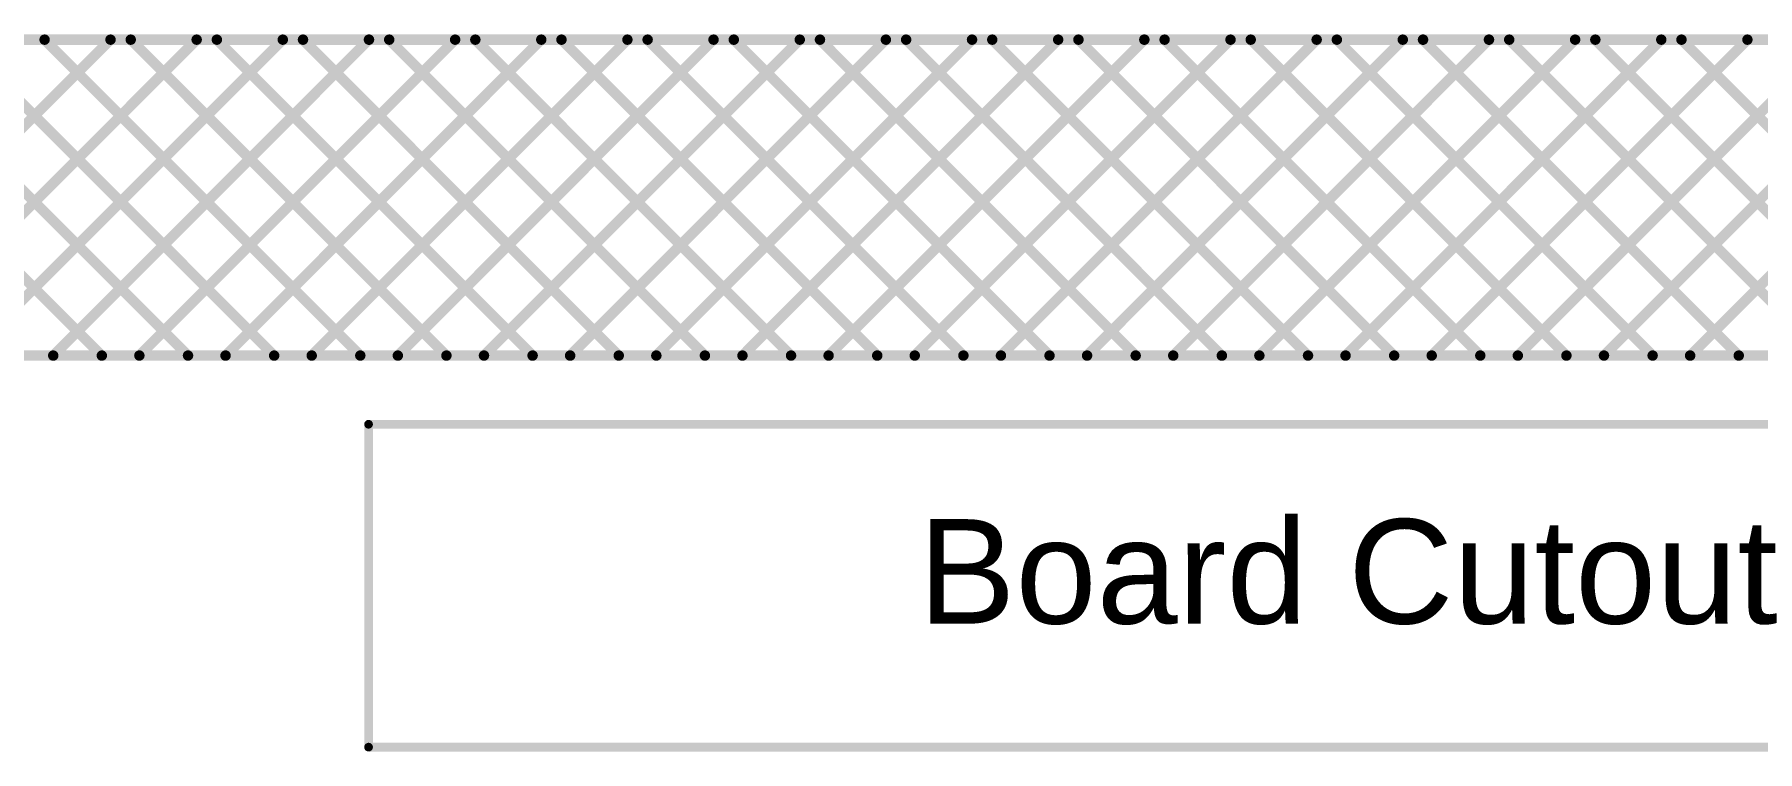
# Model space of a CAD drawing. Header units: inches. Extents: x -38 to 276, y -7 to 269.
# Drawn here: x 70.9 to 96.04, y 93.95 to 104.41 of the extents above; entities that cross this region are included whole.
import ezdxf

# ---------------------------------------------------------------- set-up
doc = ezdxf.new("R2010")
doc.units = ezdxf.units.IN
for name, color, linetype in [('Board Outline', 216, 'Continuous'), ('Bottom Overlay', 54, 'Continuous'), ('Top Overlay', 2, 'Continuous')]:
    doc.layers.add(name, color=color, linetype=linetype)
doc.styles.add('Arial', font='', dxfattribs={"height": 0.2})
doc.styles.get('Arial').set_extended_font_data('Arial')

# ---------------------------------------------------------------- blocks, each defined once
blk = doc.blocks.new('760895741_16')
at = {"layer": 'Top Overlay', "style": 'Arial'}
blk.add_text('Board Cutout', height=1.524, rotation=90, dxfattribs=at).set_placement((-2.997, -6.833))

msp = doc.modelspace()

# ---------------------------------------------------------------- linework, layer by layer
at = {"layer": 'Board Outline', "const_width": 0.127}
for points in [[(75.774, 98.724), (105.484, 98.724)], [(75.774, 94.014), (75.774, 98.724)], [(75.774, 94.014), (105.484, 94.014)]]:
    msp.add_lwpolyline(points, dxfattribs=at)
at = {"layer": 'Board Outline', "const_width": 0.0635}
for points in [[(75.743, 98.724, 1), (75.806, 98.724, 1)], [(75.743, 98.724, 1), (75.806, 98.724, 1)], [(75.743, 94.014, 1), (75.806, 94.014, 1)], [(75.743, 94.014, 1), (75.806, 94.014, 1)]]:
    msp.add_lwpolyline(points, format="xyb", close=True, dxfattribs=at)
at = {"layer": 'Bottom Overlay', "const_width": 0.152}
for points in [[(57.15, 104.334), (117.602, 104.334)], [(68.532, 104.334), (73.14, 99.726)], [(68.659, 99.726), (73.266, 104.334)], [(69.338, 101.663), (72.009, 104.334)], [(69.789, 104.334), (74.397, 99.726)], [(69.916, 99.726), (74.523, 104.334)], [(71.047, 104.334), (75.654, 99.726)], [(71.173, 99.726), (75.78, 104.334)], [(72.304, 104.334), (76.911, 99.726)], [(72.43, 99.726), (77.038, 104.334)], [(73.561, 104.334), (78.169, 99.726)], [(73.687, 99.726), (78.295, 104.334)], [(74.818, 104.334), (79.426, 99.726)], [(74.945, 99.726), (79.552, 104.334)], [(76.076, 104.334), (80.683, 99.726)], [(76.202, 99.726), (80.809, 104.334)], [(77.333, 104.334), (81.94, 99.726)], [(77.459, 99.726), (82.067, 104.334)], [(78.59, 104.334), (83.198, 99.726)], [(78.716, 99.726), (83.324, 104.334)], [(79.847, 104.334), (84.455, 99.726)], [(79.974, 99.726), (84.581, 104.334)], [(81.105, 104.334), (85.712, 99.726)], [(81.231, 99.726), (85.838, 104.334)], [(82.362, 104.334), (86.969, 99.726)], [(82.488, 99.726), (87.096, 104.334)], [(83.619, 104.334), (88.226, 99.726)], [(83.745, 99.726), (88.353, 104.334)], [(84.876, 104.334), (89.484, 99.726)], [(85.003, 99.726), (89.61, 104.334)], [(86.134, 104.334), (90.741, 99.726)], [(86.26, 99.726), (90.867, 104.334)], [(87.391, 104.334), (91.998, 99.726)], [(87.517, 99.726), (92.124, 104.334)], [(88.648, 104.334), (93.255, 99.726)], [(88.774, 99.726), (93.382, 104.334)], [(89.905, 104.334), (94.513, 99.726)], [(90.032, 99.726), (94.639, 104.334)], [(91.162, 104.334), (95.77, 99.726)], [(91.289, 99.726), (95.896, 104.334)], [(92.42, 104.334), (97.027, 99.726)], [(92.546, 99.726), (97.153, 104.334)], [(93.677, 104.334), (98.284, 99.726)], [(93.803, 99.726), (98.411, 104.334)], [(94.934, 104.334), (99.542, 99.726)], [(95.061, 99.726), (99.668, 104.334)], [(69.337, 102.271), (71.882, 99.726)], [(54.198, 99.726), (117.602, 99.726)]]:
    msp.add_lwpolyline(points, dxfattribs=at)
at = {"layer": 'Bottom Overlay', "const_width": 0.0762}
for points in [[(71.009, 104.334, 1), (71.085, 104.334, 1)], [(71.971, 104.334, 1), (72.047, 104.334, 1)], [(72.266, 104.334, 1), (72.342, 104.334, 1)], [(73.228, 104.334, 1), (73.304, 104.334, 1)], [(73.523, 104.334, 1), (73.599, 104.334, 1)], [(74.485, 104.334, 1), (74.561, 104.334, 1)], [(74.78, 104.334, 1), (74.856, 104.334, 1)], [(75.742, 104.334, 1), (75.819, 104.334, 1)], [(76.038, 104.334, 1), (76.114, 104.334, 1)], [(77, 104.334, 1), (77.076, 104.334, 1)], [(77.295, 104.334, 1), (77.371, 104.334, 1)], [(78.257, 104.334, 1), (78.333, 104.334, 1)], [(78.552, 104.334, 1), (78.628, 104.334, 1)], [(79.514, 104.334, 1), (79.59, 104.334, 1)], [(79.809, 104.334, 1), (79.885, 104.334, 1)], [(80.771, 104.334, 1), (80.847, 104.334, 1)], [(81.066, 104.334, 1), (81.143, 104.334, 1)], [(82.029, 104.334, 1), (82.105, 104.334, 1)], [(82.324, 104.334, 1), (82.4, 104.334, 1)], [(83.286, 104.334, 1), (83.362, 104.334, 1)], [(83.581, 104.334, 1), (83.657, 104.334, 1)], [(84.543, 104.334, 1), (84.619, 104.334, 1)], [(84.838, 104.334, 1), (84.914, 104.334, 1)], [(85.8, 104.334, 1), (85.876, 104.334, 1)], [(86.095, 104.334, 1), (86.172, 104.334, 1)], [(87.057, 104.334, 1), (87.134, 104.334, 1)], [(87.353, 104.334, 1), (87.429, 104.334, 1)], [(88.315, 104.334, 1), (88.391, 104.334, 1)], [(88.61, 104.334, 1), (88.686, 104.334, 1)], [(89.572, 104.334, 1), (89.648, 104.334, 1)], [(89.867, 104.334, 1), (89.943, 104.334, 1)], [(90.829, 104.334, 1), (90.905, 104.334, 1)], [(91.124, 104.334, 1), (91.201, 104.334, 1)], [(92.086, 104.334, 1), (92.163, 104.334, 1)], [(92.382, 104.334, 1), (92.458, 104.334, 1)], [(93.344, 104.334, 1), (93.42, 104.334, 1)], [(93.639, 104.334, 1), (93.715, 104.334, 1)], [(94.601, 104.334, 1), (94.677, 104.334, 1)], [(94.896, 104.334, 1), (94.972, 104.334, 1)], [(95.858, 104.334, 1), (95.934, 104.334, 1)], [(71.135, 99.726, 1), (71.211, 99.726, 1)], [(71.844, 99.726, 1), (71.92, 99.726, 1)], [(72.392, 99.726, 1), (72.468, 99.726, 1)], [(73.102, 99.726, 1), (73.178, 99.726, 1)], [(73.649, 99.726, 1), (73.726, 99.726, 1)], [(74.359, 99.726, 1), (74.435, 99.726, 1)], [(74.907, 99.726, 1), (74.983, 99.726, 1)], [(75.616, 99.726, 1), (75.692, 99.726, 1)], [(76.164, 99.726, 1), (76.24, 99.726, 1)], [(76.873, 99.726, 1), (76.949, 99.726, 1)], [(77.421, 99.726, 1), (77.497, 99.726, 1)], [(78.13, 99.726, 1), (78.207, 99.726, 1)], [(78.678, 99.726, 1), (78.755, 99.726, 1)], [(79.388, 99.726, 1), (79.464, 99.726, 1)], [(79.936, 99.726, 1), (80.012, 99.726, 1)], [(80.645, 99.726, 1), (80.721, 99.726, 1)], [(81.193, 99.726, 1), (81.269, 99.726, 1)], [(81.902, 99.726, 1), (81.978, 99.726, 1)], [(82.45, 99.726, 1), (82.526, 99.726, 1)], [(83.159, 99.726, 1), (83.236, 99.726, 1)], [(83.707, 99.726, 1), (83.783, 99.726, 1)], [(84.417, 99.726, 1), (84.493, 99.726, 1)], [(84.965, 99.726, 1), (85.041, 99.726, 1)], [(85.674, 99.726, 1), (85.75, 99.726, 1)], [(86.222, 99.726, 1), (86.298, 99.726, 1)], [(86.931, 99.726, 1), (87.007, 99.726, 1)], [(87.479, 99.726, 1), (87.555, 99.726, 1)], [(88.188, 99.726, 1), (88.265, 99.726, 1)], [(88.736, 99.726, 1), (88.812, 99.726, 1)], [(89.446, 99.726, 1), (89.522, 99.726, 1)], [(89.993, 99.726, 1), (90.07, 99.726, 1)], [(90.703, 99.726, 1), (90.779, 99.726, 1)], [(91.251, 99.726, 1), (91.327, 99.726, 1)], [(91.96, 99.726, 1), (92.036, 99.726, 1)], [(92.508, 99.726, 1), (92.584, 99.726, 1)], [(93.217, 99.726, 1), (93.293, 99.726, 1)], [(93.765, 99.726, 1), (93.841, 99.726, 1)], [(94.475, 99.726, 1), (94.551, 99.726, 1)], [(95.022, 99.726, 1), (95.099, 99.726, 1)], [(95.732, 99.726, 1), (95.808, 99.726, 1)]]:
    msp.add_lwpolyline(points, format="xyb", close=True, dxfattribs=at)
at = {"layer": 'Top Overlay', "const_width": 0.152}
for points in [[(57.15, 104.334), (117.602, 104.334)], [(57.15, 104.334), (117.602, 104.334)], [(68.532, 104.334), (73.14, 99.726)], [(68.659, 99.726), (73.266, 104.334)], [(69.338, 101.663), (72.009, 104.334)], [(69.789, 104.334), (74.397, 99.726)], [(69.916, 99.726), (74.523, 104.334)], [(71.047, 104.334), (75.654, 99.726)], [(71.173, 99.726), (75.78, 104.334)], [(72.304, 104.334), (76.911, 99.726)], [(72.43, 99.726), (77.038, 104.334)], [(73.561, 104.334), (78.169, 99.726)], [(73.687, 99.726), (78.295, 104.334)], [(74.818, 104.334), (79.426, 99.726)], [(74.945, 99.726), (79.552, 104.334)], [(76.076, 104.334), (80.683, 99.726)], [(76.202, 99.726), (80.809, 104.334)], [(77.333, 104.334), (81.94, 99.726)], [(77.459, 99.726), (82.067, 104.334)], [(78.59, 104.334), (83.198, 99.726)], [(78.716, 99.726), (83.324, 104.334)], [(79.847, 104.334), (84.455, 99.726)], [(79.974, 99.726), (84.581, 104.334)], [(81.105, 104.334), (85.712, 99.726)], [(81.231, 99.726), (85.838, 104.334)], [(82.362, 104.334), (86.969, 99.726)], [(82.488, 99.726), (87.096, 104.334)], [(83.619, 104.334), (88.226, 99.726)], [(83.745, 99.726), (88.353, 104.334)], [(84.876, 104.334), (89.484, 99.726)], [(85.003, 99.726), (89.61, 104.334)], [(86.134, 104.334), (90.741, 99.726)], [(86.26, 99.726), (90.867, 104.334)], [(87.391, 104.334), (91.998, 99.726)], [(87.517, 99.726), (92.124, 104.334)], [(88.648, 104.334), (93.255, 99.726)], [(88.774, 99.726), (93.382, 104.334)], [(89.905, 104.334), (94.513, 99.726)], [(90.032, 99.726), (94.639, 104.334)], [(91.162, 104.334), (95.77, 99.726)], [(91.289, 99.726), (95.896, 104.334)], [(92.42, 104.334), (97.027, 99.726)], [(92.546, 99.726), (97.153, 104.334)], [(93.677, 104.334), (98.284, 99.726)], [(93.803, 99.726), (98.411, 104.334)], [(94.934, 104.334), (99.542, 99.726)], [(95.061, 99.726), (99.668, 104.334)], [(69.337, 102.271), (71.882, 99.726)], [(54.198, 99.726), (117.602, 99.726)], [(54.198, 99.726), (117.602, 99.726)]]:
    msp.add_lwpolyline(points, dxfattribs=at)
at = {"layer": 'Top Overlay', "const_width": 0.0762}
for points in [[(71.009, 104.334, 1), (71.085, 104.334, 1)], [(71.971, 104.334, 1), (72.047, 104.334, 1)], [(72.266, 104.334, 1), (72.342, 104.334, 1)], [(73.228, 104.334, 1), (73.304, 104.334, 1)], [(73.523, 104.334, 1), (73.599, 104.334, 1)], [(74.485, 104.334, 1), (74.561, 104.334, 1)], [(74.78, 104.334, 1), (74.856, 104.334, 1)], [(75.742, 104.334, 1), (75.819, 104.334, 1)], [(76.038, 104.334, 1), (76.114, 104.334, 1)], [(77, 104.334, 1), (77.076, 104.334, 1)], [(77.295, 104.334, 1), (77.371, 104.334, 1)], [(78.257, 104.334, 1), (78.333, 104.334, 1)], [(78.552, 104.334, 1), (78.628, 104.334, 1)], [(79.514, 104.334, 1), (79.59, 104.334, 1)], [(79.809, 104.334, 1), (79.885, 104.334, 1)], [(80.771, 104.334, 1), (80.847, 104.334, 1)], [(81.066, 104.334, 1), (81.143, 104.334, 1)], [(82.029, 104.334, 1), (82.105, 104.334, 1)], [(82.324, 104.334, 1), (82.4, 104.334, 1)], [(83.286, 104.334, 1), (83.362, 104.334, 1)], [(83.581, 104.334, 1), (83.657, 104.334, 1)], [(84.543, 104.334, 1), (84.619, 104.334, 1)], [(84.838, 104.334, 1), (84.914, 104.334, 1)], [(85.8, 104.334, 1), (85.876, 104.334, 1)], [(86.095, 104.334, 1), (86.172, 104.334, 1)], [(87.057, 104.334, 1), (87.134, 104.334, 1)], [(87.353, 104.334, 1), (87.429, 104.334, 1)], [(88.315, 104.334, 1), (88.391, 104.334, 1)], [(88.61, 104.334, 1), (88.686, 104.334, 1)], [(89.572, 104.334, 1), (89.648, 104.334, 1)], [(89.867, 104.334, 1), (89.943, 104.334, 1)], [(90.829, 104.334, 1), (90.905, 104.334, 1)], [(91.124, 104.334, 1), (91.201, 104.334, 1)], [(92.086, 104.334, 1), (92.163, 104.334, 1)], [(92.382, 104.334, 1), (92.458, 104.334, 1)], [(93.344, 104.334, 1), (93.42, 104.334, 1)], [(93.639, 104.334, 1), (93.715, 104.334, 1)], [(94.601, 104.334, 1), (94.677, 104.334, 1)], [(94.896, 104.334, 1), (94.972, 104.334, 1)], [(95.858, 104.334, 1), (95.934, 104.334, 1)], [(71.135, 99.726, 1), (71.211, 99.726, 1)], [(71.844, 99.726, 1), (71.92, 99.726, 1)], [(72.392, 99.726, 1), (72.468, 99.726, 1)], [(73.102, 99.726, 1), (73.178, 99.726, 1)], [(73.649, 99.726, 1), (73.726, 99.726, 1)], [(74.359, 99.726, 1), (74.435, 99.726, 1)], [(74.907, 99.726, 1), (74.983, 99.726, 1)], [(75.616, 99.726, 1), (75.692, 99.726, 1)], [(76.164, 99.726, 1), (76.24, 99.726, 1)], [(76.873, 99.726, 1), (76.949, 99.726, 1)], [(77.421, 99.726, 1), (77.497, 99.726, 1)], [(78.13, 99.726, 1), (78.207, 99.726, 1)], [(78.678, 99.726, 1), (78.755, 99.726, 1)], [(79.388, 99.726, 1), (79.464, 99.726, 1)], [(79.936, 99.726, 1), (80.012, 99.726, 1)], [(80.645, 99.726, 1), (80.721, 99.726, 1)], [(81.193, 99.726, 1), (81.269, 99.726, 1)], [(81.902, 99.726, 1), (81.978, 99.726, 1)], [(82.45, 99.726, 1), (82.526, 99.726, 1)], [(83.159, 99.726, 1), (83.236, 99.726, 1)], [(83.707, 99.726, 1), (83.783, 99.726, 1)], [(84.417, 99.726, 1), (84.493, 99.726, 1)], [(84.965, 99.726, 1), (85.041, 99.726, 1)], [(85.674, 99.726, 1), (85.75, 99.726, 1)], [(86.222, 99.726, 1), (86.298, 99.726, 1)], [(86.931, 99.726, 1), (87.007, 99.726, 1)], [(87.479, 99.726, 1), (87.555, 99.726, 1)], [(88.188, 99.726, 1), (88.265, 99.726, 1)], [(88.736, 99.726, 1), (88.812, 99.726, 1)], [(89.446, 99.726, 1), (89.522, 99.726, 1)], [(89.993, 99.726, 1), (90.07, 99.726, 1)], [(90.703, 99.726, 1), (90.779, 99.726, 1)], [(91.251, 99.726, 1), (91.327, 99.726, 1)], [(91.96, 99.726, 1), (92.036, 99.726, 1)], [(92.508, 99.726, 1), (92.584, 99.726, 1)], [(93.217, 99.726, 1), (93.293, 99.726, 1)], [(93.765, 99.726, 1), (93.841, 99.726, 1)], [(94.475, 99.726, 1), (94.551, 99.726, 1)], [(95.022, 99.726, 1), (95.099, 99.726, 1)], [(95.732, 99.726, 1), (95.808, 99.726, 1)]]:
    msp.add_lwpolyline(points, format="xyb", close=True, dxfattribs=at)

# ---------------------------------------------------------------- block references
at = {"rotation": 270}
msp.add_blockref('760895741_16', (90.629, 92.819), dxfattribs=at)

doc.saveas('drawing.dxf')
